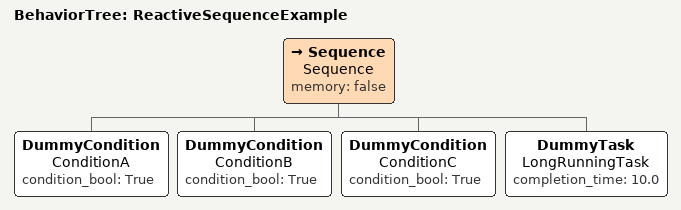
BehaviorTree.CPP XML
<root BTCPP_format="4" main_tree_to_execute="ReactiveSequenceExample">
    <BehaviorTree ID="ReactiveSequenceExample">
        <Sequence name="Sequence" memory="false">
            <DummyCondition name="ConditionA" condition_bool="True"/>
            <DummyCondition name="ConditionB" condition_bool="True"/>
            <DummyCondition name="ConditionC" condition_bool="True"/>
            <DummyTask name="LongRunningTask" completion_time="10.0"/>
        </Sequence>
    </BehaviorTree>
</root>
